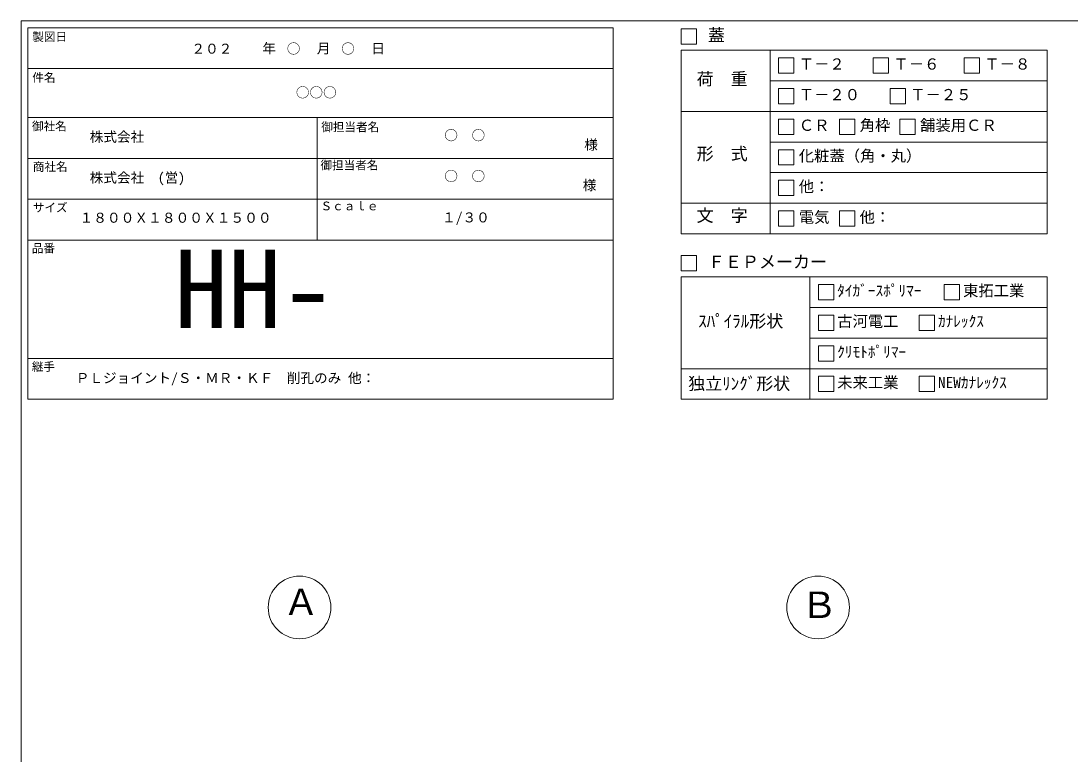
# Model space of a CAD drawing. Units: millimetres, scale not verified. Extents: x -9756 to 9756, y -4538 to 4538.
# Drawn here: x -2485 to 3636, y 263 to 4538 of the extents above; entities that cross this region are included whole.
import ezdxf
from ezdxf.enums import TextEntityAlignment as Align

# ---------------------------------------------------------------- set-up
doc = ezdxf.new("R2010")
doc.units = ezdxf.units.MM
doc.header["$LTSCALE"] = 20
for name, color, linetype, lineweight in [('0-2_waku', 7, 'Continuous', 18), ('0-3_gaikei', 7, 'Continuous', 18), ('0-D_文字１', 7, 'Continuous', 18), ('1-4_文字２', 7, 'Continuous', 5)]:
    doc.layers.add(name, color=color, linetype=linetype, lineweight=lineweight)
doc.styles.add('ＭＳ ゴシック', font='')
doc.styles.get('ＭＳ ゴシック').set_extended_font_data('MS Gothic')

msp = doc.modelspace()

# ---------------------------------------------------------------- linework, layer by layer
at = {"layer": '0-2_waku'}
for p, q in [((-2485.01, 4537.56), (-2485.01, -4012.44)), ((-2485.01, 4469.37), (-2485.01, -4012.44)), ((-2445.33, 4497.88), (-2445.33, 2331.29)), ((-2445.33, 4497.88), (967.23, 4497.88)), ((-2445.33, 4497.88), (-2445.33, 2331.29)), ((-2445.33, 4497.88), (967.23, 4497.88)), ((-2445.33, 4497.88), (-2445.33, 2331.29)), ((967.23, 4497.88), (967.23, 2331.29)), ((1364.04, 4367.37), (3496.9, 4367.37)), ((1364.04, 4367.37), (1364.04, 3295.98)), ((1881.22, 4367.37), (1881.22, 3295.98)), ((3496.9, 4367.37), (3496.9, 3295.98)), ((-2445.33, 4259.79), (967.23, 4259.79)), ((-2445.33, 4259.79), (967.23, 4259.79)), ((-2445.33, 4259.79), (967.23, 4259.79)), ((-2445.33, 4259.79), (967.23, 4259.79)), ((1881.22, 4188.8), (3496.9, 4188.8)), ((1364.04, 4010.24), (3496.9, 4010.24)), ((-2445.33, 3974.09), (967.23, 3974.09)), ((-2445.33, 3974.09), (967.23, 3974.09)), ((-758.89, 3974.09), (-758.89, 3259.83)), ((1881.22, 3831.67), (3496.9, 3831.67)), ((-2445.33, 3736), (967.23, 3736)), ((1881.22, 3653.11), (3496.9, 3653.11)), ((-2445.33, 3497.91), (967.23, 3497.91)), ((1364.04, 3474.54), (3496.9, 3474.54)), ((-2445.33, 3259.83), (967.23, 3259.83)), ((1364.04, 3295.98), (3496.9, 3295.98)), ((1364.04, 3045.55), (3496.9, 3045.55)), ((1364.04, 3045.55), (1364.04, 2331.29)), ((2113.65, 3045.55), (2113.65, 2331.29)), ((3496.9, 3045.55), (3496.9, 2331.29)), ((2113.65, 2866.99), (3496.9, 2866.99)), ((2113.65, 2688.42), (3496.9, 2688.42)), ((-2445.33, 2569.38), (967.23, 2569.38)), ((1364.04, 2509.86), (3496.9, 2509.86)), ((-2445.33, 2331.29), (967.23, 2331.29)), ((1364.04, 2331.29), (3496.9, 2331.29)), ((1364.04, 2331.29), (3496.9, 2331.29))]:
    msp.add_line(p, q, dxfattribs=at)
msp.add_lwpolyline([(-2485.01, 4537.56), (9754.99, 4537.56), (9754.99, -4012.44)], dxfattribs=at)
at = {"layer": '0-3_gaikei'}
for centre in [(-861.26, 1117.56), (2161.24, 1117.56)]:
    msp.add_circle(centre, 182.81, dxfattribs=at)
at = {"layer": '0-D_文字１'}
for p, q in [((1364.04, 4491.99), (1364.04, 4402.71)), ((1364.04, 4402.71), (1453.33, 4402.71)), ((1931.42, 4322.73), (2020.7, 4322.73)), ((1931.42, 4322.73), (1931.42, 4233.44)), ((1931.42, 4322.73), (1931.42, 4233.44)), ((1931.42, 4322.73), (2020.7, 4322.73)), ((1931.42, 4322.73), (1931.42, 4233.44)), ((1931.42, 4322.73), (2020.7, 4322.73)), ((2020.7, 4322.73), (2020.7, 4233.44)), ((2020.7, 4322.73), (2020.7, 4233.44)), ((2020.7, 4322.73), (2020.7, 4233.44)), ((2483.15, 4322.73), (2572.44, 4322.73)), ((2483.15, 4322.73), (2483.15, 4233.44)), ((2572.44, 4322.73), (2572.44, 4233.44)), ((3013.3, 4322.73), (3102.58, 4322.73)), ((3013.3, 4322.73), (3013.3, 4233.44)), ((3102.58, 4322.73), (3102.58, 4233.44)), ((1931.42, 4233.44), (2020.7, 4233.44)), ((1931.42, 4233.44), (2020.7, 4233.44)), ((1931.42, 4233.44), (2020.7, 4233.44)), ((2483.15, 4233.44), (2572.44, 4233.44)), ((3013.3, 4233.44), (3102.58, 4233.44)), ((1931.42, 4144.16), (2020.7, 4144.16)), ((1931.42, 4144.16), (1931.42, 4054.88)), ((2020.7, 4144.16), (2020.7, 4054.88)), ((2581.16, 4144.16), (2670.44, 4144.16)), ((2581.16, 4144.16), (2581.16, 4054.88)), ((2670.44, 4144.16), (2670.44, 4054.88)), ((1931.42, 4054.88), (2020.7, 4054.88)), ((2581.16, 4054.88), (2670.44, 4054.88)), ((1931.42, 3965.6), (2020.7, 3965.6)), ((1931.42, 3965.6), (1931.42, 3876.32)), ((1931.42, 3965.6), (1931.42, 3876.32)), ((2020.7, 3965.6), (2020.7, 3876.32)), ((2020.7, 3965.6), (2020.7, 3876.32)), ((2286.56, 3965.6), (2375.84, 3965.6)), ((2286.56, 3965.6), (2286.56, 3876.32)), ((2375.84, 3965.6), (2375.84, 3876.32)), ((2638.74, 3965.6), (2728.02, 3965.6)), ((2638.74, 3965.6), (2638.74, 3876.32)), ((2728.02, 3965.6), (2728.02, 3876.32)), ((1931.42, 3876.32), (2020.7, 3876.32)), ((1931.42, 3876.32), (2020.7, 3876.32)), ((2286.56, 3876.32), (2375.84, 3876.32)), ((2638.74, 3876.32), (2728.02, 3876.32)), ((1931.42, 3787.03), (1931.42, 3697.75)), ((2020.7, 3787.03), (2020.7, 3697.75)), ((1931.42, 3697.75), (2020.7, 3697.75)), ((1931.42, 3608.47), (2020.7, 3608.47)), ((1931.42, 3608.47), (1931.42, 3519.19)), ((1931.42, 3608.47), (1931.42, 3519.19)), ((2020.7, 3608.47), (2020.7, 3519.19)), ((2020.7, 3608.47), (2020.7, 3519.19)), ((1931.42, 3519.19), (2020.7, 3519.19)), ((1931.42, 3519.19), (2020.7, 3519.19)), ((1931.42, 3429.9), (1931.42, 3340.62)), ((2286.56, 3429.9), (2286.56, 3340.62)), ((1931.42, 3340.62), (2020.7, 3340.62)), ((2286.56, 3340.62), (2375.84, 3340.62)), ((1364.04, 3170.17), (1364.04, 3080.89)), ((1364.04, 3080.89), (1453.33, 3080.89)), ((2163.85, 3000.91), (2163.85, 2911.63)), ((2897.13, 3000.91), (2986.41, 3000.91)), ((2897.13, 3000.91), (2897.13, 2911.63)), ((2897.13, 3000.91), (2986.41, 3000.91)), ((2897.13, 3000.91), (2897.13, 2911.63)), ((2897.13, 3000.91), (2986.41, 3000.91)), ((2897.13, 3000.91), (2897.13, 2911.63)), ((2986.41, 3000.91), (2986.41, 2911.63)), ((2986.41, 3000.91), (2986.41, 2911.63)), ((2986.41, 3000.91), (2986.41, 2911.63)), ((2163.85, 2911.63), (2253.13, 2911.63)), ((2897.13, 2911.63), (2986.41, 2911.63)), ((2897.13, 2911.63), (2986.41, 2911.63)), ((2897.13, 2911.63), (2986.41, 2911.63)), ((2163.85, 2822.34), (2253.13, 2822.34)), ((2163.85, 2822.34), (2163.85, 2733.06)), ((2253.13, 2822.34), (2253.13, 2733.06)), ((2750.95, 2822.34), (2750.95, 2733.06)), ((2163.85, 2733.06), (2253.13, 2733.06)), ((2750.95, 2733.06), (2840.23, 2733.06)), ((2163.85, 2643.78), (2163.85, 2554.5)), ((2163.85, 2554.5), (2253.13, 2554.5)), ((2163.85, 2465.21), (2253.13, 2465.21)), ((2163.85, 2465.21), (2163.85, 2375.93)), ((2253.13, 2465.21), (2253.13, 2375.93)), ((2750.95, 2465.21), (2840.23, 2465.21)), ((2750.95, 2465.21), (2750.95, 2375.93)), ((2840.23, 2465.21), (2840.23, 2375.93)), ((2163.85, 2375.93), (2253.13, 2375.93)), ((2750.95, 2375.93), (2840.23, 2375.93))]:
    msp.add_line(p, q, dxfattribs=at)
for points in [[(1364.04, 4491.99), (1453.33, 4491.99), (1453.33, 4402.71)], [(1364.04, 4491.99), (1453.33, 4491.99), (1453.33, 4402.71)], [(1931.42, 3965.6), (2020.7, 3965.6), (2020.7, 3876.32)], [(1931.42, 3965.6), (1931.42, 3876.32), (2020.7, 3876.32)], [(1931.42, 3787.03), (2020.7, 3787.03), (2020.7, 3697.75)], [(1931.42, 3608.47), (2020.7, 3608.47), (2020.7, 3519.19)], [(1931.42, 3608.47), (1931.42, 3519.19), (2020.7, 3519.19)], [(1931.42, 3429.9), (2020.7, 3429.9), (2020.7, 3340.62)], [(2286.56, 3429.9), (2375.84, 3429.9), (2375.84, 3340.62)], [(1364.04, 3170.17), (1453.33, 3170.17), (1453.33, 3080.89)], [(2163.85, 3000.91), (2253.13, 3000.91), (2253.13, 2911.63)], [(2750.95, 2822.34), (2840.23, 2822.34), (2840.23, 2733.06)], [(2163.85, 2643.78), (2253.13, 2643.78), (2253.13, 2554.5)]]:
    msp.add_lwpolyline(points, dxfattribs=at)

# ---------------------------------------------------------------- texts
at = {"layer": '0-D_文字１', "style": 'ＭＳ ゴシック'}
for s, height, p in [('製図日', 49.46, (-2419, 4405.72)), ('蓋', 72.73, (1518.97, 4396.92)), ('\u3000\u3000年\u3000\u3000\u3000月\u3000\u3000\u3000日', 58.18, (-1236.43, 4331.11)), ('Ｔ－２', 65.46, (2048.76, 4234.41)), ('Ｔ－６', 65.46, (2600.49, 4234.41)), ('Ｔ－８', 65.46, (3130.64, 4234.41)), ('件名', 49.46, (-2419, 4167.64)), ('荷\u3000重', 72.73, (1453.26, 4141.58)), ('Ｔ－２０', 65.46, (2048.76, 4055.85)), ('Ｔ－２５', 65.46, (2698.5, 4055.85)), ('御社名', 49.46, (-2420.94, 3883.9)), ('御担当者名', 49.46, (-734.67, 3879.52)), ('御担当者名', 49.46, (-734.67, 3879.52)), ('ＣＲ', 65.46, (2048.76, 3877.28)), ('角枠', 65.46, (2403.9, 3877.28)), ('舗装用ＣＲ', 65.46, (2756.08, 3877.28)), ('様', 58.18, (798.5, 3769.4)), ('形\u3000式', 72.73, (1453.26, 3705.16)), ('化粧蓋（角・丸）', 65.46, (2048.76, 3698.72)), ('商社名', 49.46, (-2415.77, 3647.72)), ('御担当者名', 49.46, (-739.06, 3656.69)), ('様', 58.18, (789.58, 3533.46)), ('他：', 65.46, (2048.76, 3520.15)), ('サイズ', 49.46, (-2415.77, 3409.64)), ('Ｓｃａｌｅ', 49.46, (-739.06, 3418.61)), ('文\u3000字', 72.73, (1453.26, 3345.09)), ('電気', 65.46, (2048.76, 3341.59)), ('他：', 65.46, (2403.9, 3341.59)), ('１８００Ｘ１８００Ｘ１５００', 58.65, (-2144.12, 3343.32)), ('１/３０', 58.18, (-30.14, 3345.4)), ('品番', 49.46, (-2421.72, 3172.25)), ('HH-', 458.2, (-1590.74, 2608.73)), ('ＦＥＰメーカー', 72.73, (1518.97, 3075.1)), ('ﾀｲｶﾞｰｽﾎﾟﾘﾏｰ', 65.46, (2272.91, 2912.59)), ('東拓工業', 65.46, (3006.19, 2912.59)), ('ｽﾊﾟｲﾗﾙ形状', 72.73, (1462.49, 2728.78)), ('古河電工', 65.46, (2272.91, 2734.03)), ('ｶﾅﾚｯｸｽ', 65.46, (2860.01, 2734.03)), ('ｸﾘﾓﾄﾎﾟﾘﾏｰ', 65.46, (2272.91, 2555.46)), ('継手', 49.46, (-2421.72, 2481.8)), ('ＰＬジョイント/Ｓ・ＭＲ・ＫＦ\u3000削孔のみ 他：', 58.18, (-2165.6, 2409.07)), ('独立ﾘﾝｸﾞ形状', 72.73, (1403.9, 2364.74)), ('未来工業', 65.46, (2272.91, 2376.9)), ('NEWｶﾅﾚｯｸｽ', 65.46, (2860.01, 2376.9)), ('Ａ', 154.6, (-957.97, 1026.26)), ('Ｂ', 154.6, (2062.41, 1008.94))]:
    msp.add_text(s, height=height, dxfattribs=at).set_placement(p, align=Align.BOTTOM_LEFT)
at = {"layer": '1-4_文字２', "style": 'ＭＳ ゴシック'}
for s, p in [('\u3000\u3000２０２\u3000\u3000\u3000\u3000○\u3000\u3000\u3000○', (-1650.06, 4329.56)), ('○○○', (-882.86, 4073.97)), ('株式会社', (-2084.24, 3815.53)), ('○\u3000○', (-17.29, 3824.22)), ('株式会社\u3000(営)', (-2084.24, 3577.44)), ('○\u3000○', (-17.29, 3586.13))]:
    msp.add_text(s, height=58.18, dxfattribs=at).set_placement(p, align=Align.BOTTOM_LEFT)

doc.saveas('drawing.dxf')
